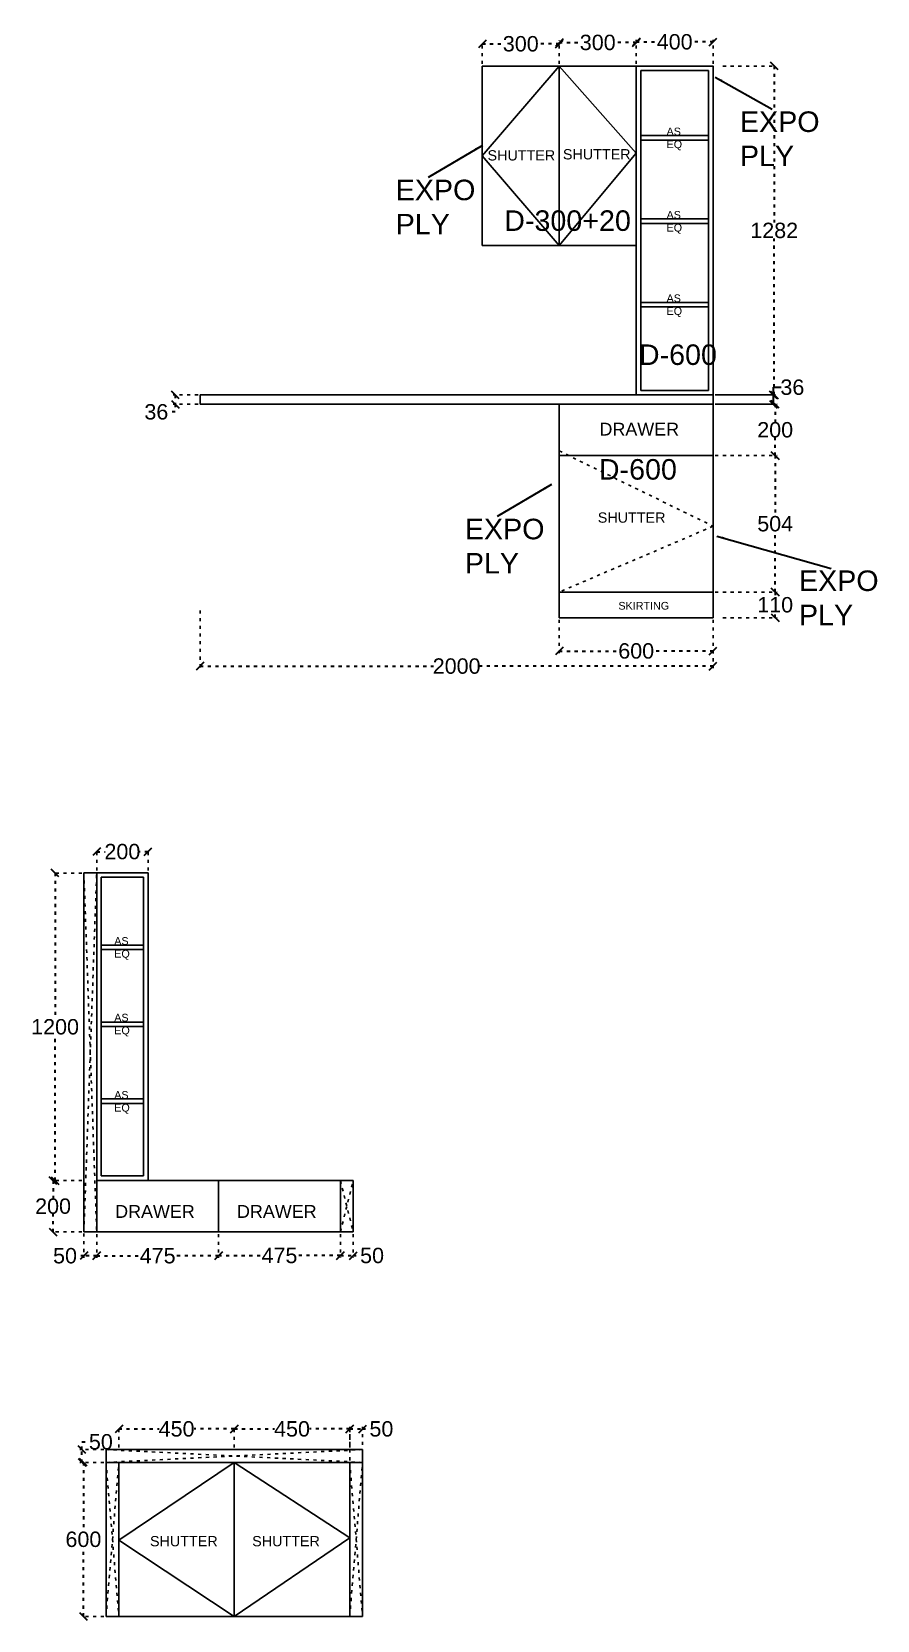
# Model space of a CAD drawing. Header units: millimetres. Extents: x 220712 to 1505573, y -354410 to 241923.
# Drawn here: x 327483 to 330779, y 112356 to 118547 of the extents above; entities that cross this region are included whole.
import ezdxf

# ---------------------------------------------------------------- set-up
doc = ezdxf.new("R2010")
doc.units = ezdxf.units.MM
doc.header["$MEASUREMENT"] = 0
doc.linetypes.add('ACAD_ISO03W100', pattern=[30, 12, -18])
doc.layers.add('Walls', color=253, linetype='Continuous')
doc.layers.add('Words', color=7, linetype='Continuous')
doc.styles.get("Standard").update_dxf_attribs({"font": 'arial.ttf'})
doc.dimstyles.get("Standard").update_dxf_attribs({"dimtxt": 60, "dimasz": 30, "dimexe": 7.75, "dimexo": 8.13, "dimgap": 0.63, "dimtad": 0, "dimtih": 1, "dimtoh": 1, "dimdec": 0, "dimzin": 0, "dimtxsty": 'Standard', "dimblk": 'OBLIQUE', "dimcen": 2.25, "dimclrd": 1, "dimclre": 1, "dimclrt": 1, "dimadec": 0, "dimazin": 0, "dimtfac": 1, "dimtdec": 0, "dimtofl": 0, "dimtmove": 0, "dimatfit": 3, "dimfxl": 1, "dimtolj": 1, "dimtzin": 0, "dimlwd": 30, "dimarcsym": 0})

# ---------------------------------------------------------------- blocks, each defined once
blk = doc.blocks.new('_Oblique')
at = {"color": 0, "linetype": 'ByBlock', "lineweight": -2}
blk.add_line((-0.5, -0.5), (0.5, 0.5), dxfattribs=at)
blk = doc.blocks.new('*D1055')
at = {"layer": 'Defpoints', "color": 0, "linetype": 'ACAD_ISO03W100', "transparency": 16777216}
for p in [(329539.1, 118500.1), (329239.1, 118413.7), (329539.1, 118413.7)]:
    blk.add_point(p, dxfattribs=at)
at = {"layer": 'Walls', "color": 1, "linetype": 'ACAD_ISO03W100', "lineweight": -2, "transparency": 16777216}
for p, q in [((329239.1, 118421.9), (329239.1, 118507.8)), ((329539.1, 118421.9), (329539.1, 118507.8))]:
    blk.add_line(p, q, dxfattribs=at)
at = {"layer": 'Walls', "color": 1, "linetype": 'ACAD_ISO03W100', "lineweight": 30, "transparency": 16777216}
for p, q in [((329239.1, 118500.1), (329322.3, 118500.1)), ((329539.1, 118500.1), (329455.9, 118500.1))]:
    blk.add_line(p, q, dxfattribs=at)
at = {"layer": 'Walls', "color": 1, "linetype": 'ACAD_ISO03W100', "lineweight": 30, "transparency": 16777216, "xscale": 30, "yscale": 30, "zscale": 30, "rotation": 180}
blk.add_blockref('_Oblique', (329239.1, 118500.1), dxfattribs=at)
at = {"layer": 'Walls', "color": 1, "linetype": 'ACAD_ISO03W100', "lineweight": 30, "transparency": 16777216, "xscale": 30, "yscale": 30, "zscale": 30}
blk.add_blockref('_Oblique', (329539.1, 118500.1), dxfattribs=at)
at = {"layer": 'Walls', "color": 1, "linetype": 'ACAD_ISO03W100', "transparency": 16777216, "insert": (329389.1, 118500.1), "char_height": 60, "attachment_point": 5}
blk.add_mtext('\\A1;300', dxfattribs=at)
blk = doc.blocks.new('*D1056')
at = {"layer": 'Defpoints', "color": 0, "linetype": 'ACAD_ISO03W100', "transparency": 16777216}
for p in [(329839.1, 118505.3), (329539.1, 118413.7), (329839.1, 118413.7)]:
    blk.add_point(p, dxfattribs=at)
at = {"layer": 'Walls', "color": 1, "linetype": 'ACAD_ISO03W100', "lineweight": -2, "transparency": 16777216}
for p, q in [((329539.1, 118421.9), (329539.1, 118513)), ((329839.1, 118421.9), (329839.1, 118513))]:
    blk.add_line(p, q, dxfattribs=at)
at = {"layer": 'Walls', "color": 1, "linetype": 'ACAD_ISO03W100', "lineweight": 30, "transparency": 16777216}
for p, q in [((329539.1, 118505.3), (329622.3, 118505.3)), ((329839.1, 118505.3), (329755.9, 118505.3))]:
    blk.add_line(p, q, dxfattribs=at)
at = {"layer": 'Walls', "color": 1, "linetype": 'ACAD_ISO03W100', "lineweight": 30, "transparency": 16777216, "xscale": 30, "yscale": 30, "zscale": 30, "rotation": 180}
blk.add_blockref('_Oblique', (329539.1, 118505.3), dxfattribs=at)
at = {"layer": 'Walls', "color": 1, "linetype": 'ACAD_ISO03W100', "lineweight": 30, "transparency": 16777216, "xscale": 30, "yscale": 30, "zscale": 30}
blk.add_blockref('_Oblique', (329839.1, 118505.3), dxfattribs=at)
at = {"layer": 'Walls', "color": 1, "linetype": 'ACAD_ISO03W100', "transparency": 16777216, "insert": (329689.1, 118505.3), "char_height": 60, "attachment_point": 5}
blk.add_mtext('\\A1;300', dxfattribs=at)
blk = doc.blocks.new('*D1057')
at = {"layer": 'Defpoints', "color": 0, "linetype": 'ACAD_ISO03W100', "transparency": 16777216}
for p in [(330139.1, 118507.8), (329839.1, 118413.7), (330139.1, 118413.7)]:
    blk.add_point(p, dxfattribs=at)
at = {"layer": 'Walls', "color": 1, "linetype": 'ACAD_ISO03W100', "lineweight": -2, "transparency": 16777216}
for p, q in [((329839.1, 118421.9), (329839.1, 118515.6)), ((330139.1, 118421.9), (330139.1, 118515.6))]:
    blk.add_line(p, q, dxfattribs=at)
at = {"layer": 'Walls', "color": 1, "linetype": 'ACAD_ISO03W100', "lineweight": 30, "transparency": 16777216}
for p, q in [((329839.1, 118507.8), (329921, 118507.8)), ((330139.1, 118507.8), (330057.1, 118507.8))]:
    blk.add_line(p, q, dxfattribs=at)
at = {"layer": 'Walls', "color": 1, "linetype": 'ACAD_ISO03W100', "lineweight": 30, "transparency": 16777216, "xscale": 30, "yscale": 30, "zscale": 30, "rotation": 180}
blk.add_blockref('_Oblique', (329839.1, 118507.8), dxfattribs=at)
at = {"layer": 'Walls', "color": 1, "linetype": 'ACAD_ISO03W100', "lineweight": 30, "transparency": 16777216, "xscale": 30, "yscale": 30, "zscale": 30}
blk.add_blockref('_Oblique', (330139.1, 118507.8), dxfattribs=at)
at = {"layer": 'Walls', "color": 1, "linetype": 'ACAD_ISO03W100', "transparency": 16777216, "insert": (329989.1, 118507.8), "char_height": 60, "attachment_point": 5}
blk.add_mtext('\\A1;400', dxfattribs=at)
blk = doc.blocks.new('*D927')
at = {"layer": 'Defpoints', "color": 0, "linetype": 'ACAD_ISO03W100', "transparency": 16777216}
for p in [(330169.1, 118413.7), (330139.1, 117131.7), (330377.1, 117131.7)]:
    blk.add_point(p, dxfattribs=at)
at = {"layer": 'Walls', "color": 1, "linetype": 'ACAD_ISO03W100', "lineweight": -2, "transparency": 16777216}
for p, q in [((330177.2, 118413.7), (330384.9, 118413.7)), ((330147.2, 117131.7), (330384.9, 117131.7))]:
    blk.add_line(p, q, dxfattribs=at)
at = {"layer": 'Walls', "color": 1, "linetype": 'ACAD_ISO03W100', "lineweight": 30, "transparency": 16777216}
for p, q in [((330377.1, 118413.7), (330377.1, 117804)), ((330377.1, 117131.7), (330377.1, 117741.5))]:
    blk.add_line(p, q, dxfattribs=at)
at = {"layer": 'Walls', "color": 1, "linetype": 'ACAD_ISO03W100', "lineweight": 30, "transparency": 16777216, "xscale": 30, "yscale": 30, "zscale": 30}
for p, rotation in [((330377.1, 118413.7), 90), ((330377.1, 117131.7), 270)]:
    blk.add_blockref('_Oblique', p, dxfattribs=dict(at, rotation=rotation))
at = {"layer": 'Walls', "color": 1, "linetype": 'ACAD_ISO03W100', "transparency": 16777216, "insert": (330377.1, 117772.7), "char_height": 60, "attachment_point": 5}
blk.add_mtext('\\A1;1282', dxfattribs=at)
blk = doc.blocks.new('*D1058')
at = {"layer": 'Defpoints', "color": 0, "linetype": 'ACAD_ISO03W100', "transparency": 16777216}
for p in [(330139.1, 117095.7), (330139.1, 116895.7), (330380.9, 116895.7)]:
    blk.add_point(p, dxfattribs=at)
at = {"layer": 'Walls', "color": 1, "linetype": 'ACAD_ISO03W100', "lineweight": -2, "transparency": 16777216}
for p, q in [((330147.2, 117095.7), (330388.6, 117095.7)), ((330147.2, 116895.7), (330388.6, 116895.7))]:
    blk.add_line(p, q, dxfattribs=at)
at = {"layer": 'Walls', "color": 1, "linetype": 'ACAD_ISO03W100', "lineweight": 30, "transparency": 16777216}
for p, q in [((330380.9, 117095.7), (330380.9, 117027)), ((330380.9, 116895.7), (330380.9, 116964.5))]:
    blk.add_line(p, q, dxfattribs=at)
at = {"layer": 'Walls', "color": 1, "linetype": 'ACAD_ISO03W100', "lineweight": 30, "transparency": 16777216, "xscale": 30, "yscale": 30, "zscale": 30}
for p, rotation in [((330380.9, 117095.7), 90), ((330380.9, 116895.7), 270)]:
    blk.add_blockref('_Oblique', p, dxfattribs=dict(at, rotation=rotation))
at = {"layer": 'Walls', "color": 1, "linetype": 'ACAD_ISO03W100', "transparency": 16777216, "insert": (330380.9, 116995.7), "char_height": 60, "attachment_point": 5}
blk.add_mtext('\\A1;200', dxfattribs=at)
blk = doc.blocks.new('*D1059')
at = {"layer": 'Defpoints', "color": 0, "linetype": 'ACAD_ISO03W100', "transparency": 16777216}
for p in [(330139.1, 116895.7), (330139.1, 116363.7), (330380.9, 116363.7)]:
    blk.add_point(p, dxfattribs=at)
at = {"layer": 'Walls', "color": 1, "linetype": 'ACAD_ISO03W100', "lineweight": -2, "transparency": 16777216}
for p, q in [((330147.2, 116895.7), (330388.6, 116895.7)), ((330147.2, 116363.7), (330388.6, 116363.7))]:
    blk.add_line(p, q, dxfattribs=at)
at = {"layer": 'Walls', "color": 1, "linetype": 'ACAD_ISO03W100', "lineweight": 30, "transparency": 16777216}
for p, q in [((330380.9, 116895.7), (330380.9, 116661)), ((330380.9, 116363.7), (330380.9, 116598.5))]:
    blk.add_line(p, q, dxfattribs=at)
at = {"layer": 'Walls', "color": 1, "linetype": 'ACAD_ISO03W100', "lineweight": 30, "transparency": 16777216, "xscale": 30, "yscale": 30, "zscale": 30}
for p, rotation in [((330380.9, 116895.7), 90), ((330380.9, 116363.7), 270)]:
    blk.add_blockref('_Oblique', p, dxfattribs=dict(at, rotation=rotation))
at = {"layer": 'Walls', "color": 1, "linetype": 'ACAD_ISO03W100', "transparency": 16777216, "insert": (330380.9, 116629.7), "char_height": 60, "attachment_point": 5}
blk.add_mtext('\\A1;504', dxfattribs=at)
blk = doc.blocks.new('*D928')
at = {"layer": 'Defpoints', "color": 0, "linetype": 'ACAD_ISO03W100', "transparency": 16777216}
for p in [(330169.1, 116363.7), (330169.1, 116263.7), (330380.9, 116263.7)]:
    blk.add_point(p, dxfattribs=at)
at = {"layer": 'Walls', "color": 1, "linetype": 'ACAD_ISO03W100', "lineweight": -2, "transparency": 16777216}
for p, q in [((330177.2, 116363.7), (330388.6, 116363.7)), ((330177.2, 116263.7), (330388.6, 116263.7))]:
    blk.add_line(p, q, dxfattribs=at)
at = {"layer": 'Walls', "color": 1, "linetype": 'ACAD_ISO03W100', "lineweight": 30, "transparency": 16777216}
for p, q in [((330380.9, 116363.7), (330380.9, 116345)), ((330380.9, 116263.7), (330380.9, 116282.5))]:
    blk.add_line(p, q, dxfattribs=at)
at = {"layer": 'Walls', "color": 1, "linetype": 'ACAD_ISO03W100', "lineweight": 30, "transparency": 16777216, "xscale": 30, "yscale": 30, "zscale": 30}
for p, rotation in [((330380.9, 116363.7), 90), ((330380.9, 116263.7), 270)]:
    blk.add_blockref('_Oblique', p, dxfattribs=dict(at, rotation=rotation))
at = {"layer": 'Walls', "color": 1, "linetype": 'ACAD_ISO03W100', "transparency": 16777216, "insert": (330380.9, 116313.7), "char_height": 60, "attachment_point": 5}
blk.add_mtext('\\A1;110', dxfattribs=at)
blk = doc.blocks.new('*D1060')
at = {"layer": 'Defpoints', "color": 0, "linetype": 'ACAD_ISO03W100', "transparency": 16777216}
for p in [(329539.1, 116263.7), (330139.1, 116263.7), (330139.1, 116133.8)]:
    blk.add_point(p, dxfattribs=at)
at = {"layer": 'Walls', "color": 1, "linetype": 'ACAD_ISO03W100', "lineweight": -2, "transparency": 16777216}
for p, q in [((329539.1, 116255.6), (329539.1, 116126)), ((330139.1, 116255.6), (330139.1, 116126))]:
    blk.add_line(p, q, dxfattribs=at)
at = {"layer": 'Walls', "color": 1, "linetype": 'ACAD_ISO03W100', "lineweight": 30, "transparency": 16777216}
for p, q in [((329539.1, 116133.8), (329772.1, 116133.8)), ((330139.1, 116133.8), (329906, 116133.8))]:
    blk.add_line(p, q, dxfattribs=at)
at = {"layer": 'Walls', "color": 1, "linetype": 'ACAD_ISO03W100', "lineweight": 30, "transparency": 16777216, "xscale": 30, "yscale": 30, "zscale": 30, "rotation": 180}
blk.add_blockref('_Oblique', (329539.1, 116133.8), dxfattribs=at)
at = {"layer": 'Walls', "color": 1, "linetype": 'ACAD_ISO03W100', "lineweight": 30, "transparency": 16777216, "xscale": 30, "yscale": 30, "zscale": 30}
blk.add_blockref('_Oblique', (330139.1, 116133.8), dxfattribs=at)
at = {"layer": 'Walls', "color": 1, "linetype": 'ACAD_ISO03W100', "transparency": 16777216, "insert": (329839.1, 116133.8), "char_height": 60, "attachment_point": 5}
blk.add_mtext('\\A1;600', dxfattribs=at)
blk = doc.blocks.new('*D929')
at = {"layer": 'Defpoints', "color": 0, "linetype": 'ACAD_ISO03W100', "transparency": 16777216}
for p in [(328139.1, 116300.3), (330139.1, 116263.7), (330139.1, 116074.8)]:
    blk.add_point(p, dxfattribs=at)
at = {"layer": 'Walls', "color": 1, "linetype": 'ACAD_ISO03W100', "lineweight": -2, "transparency": 16777216}
for p, q in [((328139.1, 116292.1), (328139.1, 116067)), ((330139.1, 116255.6), (330139.1, 116067))]:
    blk.add_line(p, q, dxfattribs=at)
at = {"layer": 'Walls', "color": 1, "linetype": 'ACAD_ISO03W100', "lineweight": 30, "transparency": 16777216}
for p, q in [((328139.1, 116074.8), (329048.4, 116074.8)), ((330139.1, 116074.8), (329229.7, 116074.8))]:
    blk.add_line(p, q, dxfattribs=at)
at = {"layer": 'Walls', "color": 1, "linetype": 'ACAD_ISO03W100', "lineweight": 30, "transparency": 16777216, "xscale": 30, "yscale": 30, "zscale": 30, "rotation": 180}
blk.add_blockref('_Oblique', (328139.1, 116074.8), dxfattribs=at)
at = {"layer": 'Walls', "color": 1, "linetype": 'ACAD_ISO03W100', "lineweight": 30, "transparency": 16777216, "xscale": 30, "yscale": 30, "zscale": 30}
blk.add_blockref('_Oblique', (330139.1, 116074.8), dxfattribs=at)
at = {"layer": 'Walls', "color": 1, "linetype": 'ACAD_ISO03W100', "transparency": 16777216, "insert": (329139.1, 116074.8), "char_height": 60, "attachment_point": 5}
blk.add_mtext('\\A1;2000', dxfattribs=at)
blk = doc.blocks.new('*D1076')
at = {"layer": 'Defpoints', "color": 0, "linetype": 'ACAD_ISO03W100', "transparency": 16777216}
for p in [(327935.9, 115351.8), (327735.9, 115269.9), (327935.9, 115269.9)]:
    blk.add_point(p, dxfattribs=at)
at = {"layer": 'Walls', "color": 1, "linetype": 'ACAD_ISO03W100', "lineweight": -2, "transparency": 16777216}
for p, q in [((327735.9, 115278), (327735.9, 115359.5)), ((327935.9, 115278), (327935.9, 115359.5))]:
    blk.add_line(p, q, dxfattribs=at)
at = {"layer": 'Walls', "color": 1, "linetype": 'ACAD_ISO03W100', "lineweight": 30, "transparency": 16777216}
for p, q in [((327735.9, 115351.8), (327768.6, 115351.8)), ((327935.9, 115351.8), (327903.2, 115351.8))]:
    blk.add_line(p, q, dxfattribs=at)
at = {"layer": 'Walls', "color": 1, "linetype": 'ACAD_ISO03W100', "lineweight": 30, "transparency": 16777216, "xscale": 30, "yscale": 30, "zscale": 30, "rotation": 180}
blk.add_blockref('_Oblique', (327735.9, 115351.8), dxfattribs=at)
at = {"layer": 'Walls', "color": 1, "linetype": 'ACAD_ISO03W100', "lineweight": 30, "transparency": 16777216, "xscale": 30, "yscale": 30, "zscale": 30}
blk.add_blockref('_Oblique', (327935.9, 115351.8), dxfattribs=at)
at = {"layer": 'Walls', "color": 1, "linetype": 'ACAD_ISO03W100', "transparency": 16777216, "insert": (327835.9, 115351.8), "char_height": 60, "attachment_point": 5}
blk.add_mtext('\\A1;200', dxfattribs=at)
blk = doc.blocks.new('*D1077')
at = {"layer": 'Defpoints', "color": 0, "linetype": 'ACAD_ISO03W100', "transparency": 16777216}
for p in [(327573.6, 115268.1), (327685.9, 115268.1), (327685.9, 114069.9)]:
    blk.add_point(p, dxfattribs=at)
at = {"layer": 'Walls', "color": 1, "linetype": 'ACAD_ISO03W100', "lineweight": -2, "transparency": 16777216}
for p, q in [((327677.8, 115268.1), (327565.8, 115268.1)), ((327677.8, 114069.9), (327565.8, 114069.9))]:
    blk.add_line(p, q, dxfattribs=at)
at = {"layer": 'Walls', "color": 1, "linetype": 'ACAD_ISO03W100', "lineweight": 30, "transparency": 16777216}
for p, q in [((327573.6, 115268.1), (327573.6, 114700.2)), ((327573.6, 114069.9), (327573.6, 114637.7))]:
    blk.add_line(p, q, dxfattribs=at)
at = {"layer": 'Walls', "color": 1, "linetype": 'ACAD_ISO03W100', "lineweight": 30, "transparency": 16777216, "xscale": 30, "yscale": 30, "zscale": 30}
for p, rotation in [((327573.6, 115268.1), 90), ((327573.6, 114069.9), 270)]:
    blk.add_blockref('_Oblique', p, dxfattribs=dict(at, rotation=rotation))
at = {"layer": 'Walls', "color": 1, "linetype": 'ACAD_ISO03W100', "transparency": 16777216, "insert": (327573.6, 114669), "char_height": 60, "attachment_point": 5}
blk.add_mtext('\\A1;1200', dxfattribs=at)
blk = doc.blocks.new('*D1078')
at = {"layer": 'Defpoints', "color": 0, "linetype": 'ACAD_ISO03W100', "transparency": 16777216}
for p in [(327565.8, 114069.9), (327685.9, 114069.9), (327685.9, 113869.9)]:
    blk.add_point(p, dxfattribs=at)
at = {"layer": 'Walls', "color": 1, "linetype": 'ACAD_ISO03W100', "lineweight": -2, "transparency": 16777216}
for p, q in [((327677.8, 114069.9), (327558.1, 114069.9)), ((327677.8, 113869.9), (327558.1, 113869.9))]:
    blk.add_line(p, q, dxfattribs=at)
at = {"layer": 'Walls', "color": 1, "linetype": 'ACAD_ISO03W100', "lineweight": 30, "transparency": 16777216}
for p, q in [((327565.8, 114069.9), (327565.8, 114001.1)), ((327565.8, 113869.9), (327565.8, 113938.6))]:
    blk.add_line(p, q, dxfattribs=at)
at = {"layer": 'Walls', "color": 1, "linetype": 'ACAD_ISO03W100', "lineweight": 30, "transparency": 16777216, "xscale": 30, "yscale": 30, "zscale": 30}
for p, rotation in [((327565.8, 114069.9), 90), ((327565.8, 113869.9), 270)]:
    blk.add_blockref('_Oblique', p, dxfattribs=dict(at, rotation=rotation))
at = {"layer": 'Walls', "color": 1, "linetype": 'ACAD_ISO03W100', "transparency": 16777216, "insert": (327565.8, 113969.9), "char_height": 60, "attachment_point": 5}
blk.add_mtext('\\A1;200', dxfattribs=at)
blk = doc.blocks.new('*D1079')
at = {"layer": 'Defpoints', "color": 0, "linetype": 'ACAD_ISO03W100', "transparency": 16777216}
for p in [(327735.9, 113869.9), (328210.9, 113869.9), (328210.9, 113776.8)]:
    blk.add_point(p, dxfattribs=at)
at = {"layer": 'Walls', "color": 1, "linetype": 'ACAD_ISO03W100', "lineweight": -2, "transparency": 16777216}
for p, q in [((327735.9, 113861.7), (327735.9, 113769)), ((328210.9, 113861.7), (328210.9, 113769))]:
    blk.add_line(p, q, dxfattribs=at)
at = {"layer": 'Walls', "color": 1, "linetype": 'ACAD_ISO03W100', "lineweight": 30, "transparency": 16777216}
for p, q in [((327735.9, 113776.8), (327905, 113776.8)), ((328210.9, 113776.8), (328041.7, 113776.8))]:
    blk.add_line(p, q, dxfattribs=at)
at = {"layer": 'Walls', "color": 1, "linetype": 'ACAD_ISO03W100', "lineweight": 30, "transparency": 16777216, "xscale": 30, "yscale": 30, "zscale": 30, "rotation": 180}
blk.add_blockref('_Oblique', (327735.9, 113776.8), dxfattribs=at)
at = {"layer": 'Walls', "color": 1, "linetype": 'ACAD_ISO03W100', "lineweight": 30, "transparency": 16777216, "xscale": 30, "yscale": 30, "zscale": 30}
blk.add_blockref('_Oblique', (328210.9, 113776.8), dxfattribs=at)
at = {"layer": 'Walls', "color": 1, "linetype": 'ACAD_ISO03W100', "transparency": 16777216, "insert": (327973.4, 113776.8), "char_height": 60, "attachment_point": 5}
blk.add_mtext('\\A1;475', dxfattribs=at)
blk = doc.blocks.new('*D1080')
at = {"layer": 'Defpoints', "color": 0, "linetype": 'ACAD_ISO03W100', "transparency": 16777216}
for p in [(328210.9, 113869.9), (328685.9, 113869.9), (328685.9, 113777.7)]:
    blk.add_point(p, dxfattribs=at)
at = {"layer": 'Walls', "color": 1, "linetype": 'ACAD_ISO03W100', "lineweight": -2, "transparency": 16777216}
for p, q in [((328210.9, 113861.7), (328210.9, 113769.9)), ((328685.9, 113861.7), (328685.9, 113769.9))]:
    blk.add_line(p, q, dxfattribs=at)
at = {"layer": 'Walls', "color": 1, "linetype": 'ACAD_ISO03W100', "lineweight": 30, "transparency": 16777216}
for p, q in [((328210.9, 113777.7), (328380, 113777.7)), ((328685.9, 113777.7), (328516.7, 113777.7))]:
    blk.add_line(p, q, dxfattribs=at)
at = {"layer": 'Walls', "color": 1, "linetype": 'ACAD_ISO03W100', "lineweight": 30, "transparency": 16777216, "xscale": 30, "yscale": 30, "zscale": 30, "rotation": 180}
blk.add_blockref('_Oblique', (328210.9, 113777.7), dxfattribs=at)
at = {"layer": 'Walls', "color": 1, "linetype": 'ACAD_ISO03W100', "lineweight": 30, "transparency": 16777216, "xscale": 30, "yscale": 30, "zscale": 30}
blk.add_blockref('_Oblique', (328685.9, 113777.7), dxfattribs=at)
at = {"layer": 'Walls', "color": 1, "linetype": 'ACAD_ISO03W100', "transparency": 16777216, "insert": (328448.4, 113777.7), "char_height": 60, "attachment_point": 5}
blk.add_mtext('\\A1;475', dxfattribs=at)
blk = doc.blocks.new('*D1083')
at = {"layer": 'Defpoints', "color": 0, "linetype": 'ACAD_ISO03W100', "transparency": 16777216}
for p in [(327684, 112971.5), (327772.3, 112971.5), (327772.3, 112371.5)]:
    blk.add_point(p, dxfattribs=at)
at = {"layer": 'Walls', "color": 1, "linetype": 'ACAD_ISO03W100', "lineweight": -2, "transparency": 16777216}
for p, q in [((327764.2, 112971.5), (327676.3, 112971.5)), ((327764.2, 112371.5), (327676.3, 112371.5))]:
    blk.add_line(p, q, dxfattribs=at)
at = {"layer": 'Walls', "color": 1, "linetype": 'ACAD_ISO03W100', "lineweight": 30, "transparency": 16777216}
for p, q in [((327684, 112971.5), (327684, 112702.8)), ((327684, 112371.5), (327684, 112640.2))]:
    blk.add_line(p, q, dxfattribs=at)
at = {"layer": 'Walls', "color": 1, "linetype": 'ACAD_ISO03W100', "lineweight": 30, "transparency": 16777216, "xscale": 30, "yscale": 30, "zscale": 30}
for p, rotation in [((327684, 112971.5), 90), ((327684, 112371.5), 270)]:
    blk.add_blockref('_Oblique', p, dxfattribs=dict(at, rotation=rotation))
at = {"layer": 'Walls', "color": 1, "linetype": 'ACAD_ISO03W100', "transparency": 16777216, "insert": (327684, 112671.5), "char_height": 60, "attachment_point": 5}
blk.add_mtext('\\A1;600', dxfattribs=at)
blk = doc.blocks.new('*D1084')
at = {"layer": 'Defpoints', "color": 0, "linetype": 'ACAD_ISO03W100', "transparency": 16777216}
for p in [(328272.3, 113101.9), (327822.3, 113021.5), (328272.3, 113021.5)]:
    blk.add_point(p, dxfattribs=at)
at = {"layer": 'Walls', "color": 1, "linetype": 'ACAD_ISO03W100', "lineweight": -2, "transparency": 16777216}
for p, q in [((327822.3, 113029.6), (327822.3, 113109.7)), ((328272.3, 113029.6), (328272.3, 113109.7))]:
    blk.add_line(p, q, dxfattribs=at)
at = {"layer": 'Walls', "color": 1, "linetype": 'ACAD_ISO03W100', "lineweight": 30, "transparency": 16777216}
for p, q in [((327822.3, 113101.9), (327979.3, 113101.9)), ((328272.3, 113101.9), (328115.3, 113101.9))]:
    blk.add_line(p, q, dxfattribs=at)
at = {"layer": 'Walls', "color": 1, "linetype": 'ACAD_ISO03W100', "lineweight": 30, "transparency": 16777216, "xscale": 30, "yscale": 30, "zscale": 30, "rotation": 180}
blk.add_blockref('_Oblique', (327822.3, 113101.9), dxfattribs=at)
at = {"layer": 'Walls', "color": 1, "linetype": 'ACAD_ISO03W100', "lineweight": 30, "transparency": 16777216, "xscale": 30, "yscale": 30, "zscale": 30}
blk.add_blockref('_Oblique', (328272.3, 113101.9), dxfattribs=at)
at = {"layer": 'Walls', "color": 1, "linetype": 'ACAD_ISO03W100', "transparency": 16777216, "insert": (328047.3, 113101.9), "char_height": 60, "attachment_point": 5}
blk.add_mtext('\\A1;450', dxfattribs=at)
blk = doc.blocks.new('*D1085')
at = {"layer": 'Defpoints', "color": 0, "linetype": 'ACAD_ISO03W100', "transparency": 16777216}
for p in [(328722.3, 113101.9), (328272.3, 113021.5), (328722.3, 113021.5)]:
    blk.add_point(p, dxfattribs=at)
at = {"layer": 'Walls', "color": 1, "linetype": 'ACAD_ISO03W100', "lineweight": -2, "transparency": 16777216}
for p, q in [((328272.3, 113029.6), (328272.3, 113109.7)), ((328722.3, 113029.6), (328722.3, 113109.7))]:
    blk.add_line(p, q, dxfattribs=at)
at = {"layer": 'Walls', "color": 1, "linetype": 'ACAD_ISO03W100', "lineweight": 30, "transparency": 16777216}
for p, q in [((328272.3, 113101.9), (328429.3, 113101.9)), ((328722.3, 113101.9), (328565.3, 113101.9))]:
    blk.add_line(p, q, dxfattribs=at)
at = {"layer": 'Walls', "color": 1, "linetype": 'ACAD_ISO03W100', "lineweight": 30, "transparency": 16777216, "xscale": 30, "yscale": 30, "zscale": 30, "rotation": 180}
blk.add_blockref('_Oblique', (328272.3, 113101.9), dxfattribs=at)
at = {"layer": 'Walls', "color": 1, "linetype": 'ACAD_ISO03W100', "lineweight": 30, "transparency": 16777216, "xscale": 30, "yscale": 30, "zscale": 30}
blk.add_blockref('_Oblique', (328722.3, 113101.9), dxfattribs=at)
at = {"layer": 'Walls', "color": 1, "linetype": 'ACAD_ISO03W100', "transparency": 16777216, "insert": (328497.3, 113101.9), "char_height": 60, "attachment_point": 5}
blk.add_mtext('\\A1;450', dxfattribs=at)
blk = doc.blocks.new('*D1315')
at = {"layer": 'Defpoints', "color": 0, "linetype": 'ACAD_ISO03W100', "transparency": 16777216}
for p in [(328139.1, 117131.7), (328042, 117095.7), (328139.1, 117095.7)]:
    blk.add_point(p, dxfattribs=at)
at = {"layer": 'Walls', "color": 1, "linetype": 'ACAD_ISO03W100', "lineweight": -2, "transparency": 16777216}
for p, q in [((328130.9, 117131.7), (328034.3, 117131.7)), ((328130.9, 117095.7), (328034.3, 117095.7))]:
    blk.add_line(p, q, dxfattribs=at)
at = {"layer": 'Walls', "color": 1, "linetype": 'ACAD_ISO03W100', "lineweight": 30, "transparency": 16777216}
for p, q in [((328042, 117131.7), (328042, 117095.7)), ((328042, 117095.7), (328042, 117065.7)), ((328042, 117065.7), (328012, 117065.7))]:
    blk.add_line(p, q, dxfattribs=at)
at = {"layer": 'Walls', "color": 1, "linetype": 'ACAD_ISO03W100', "lineweight": 30, "transparency": 16777216, "xscale": 30, "yscale": 30, "zscale": 30}
for p, rotation in [((328042, 117131.7), 90), ((328042, 117095.7), 270)]:
    blk.add_blockref('_Oblique', p, dxfattribs=dict(at, rotation=rotation))
at = {"layer": 'Walls', "color": 1, "linetype": 'ACAD_ISO03W100', "transparency": 16777216, "insert": (327968.4, 117065.7), "char_height": 60, "attachment_point": 5}
blk.add_mtext('\\A1;36', dxfattribs=at)
blk = doc.blocks.new('*D1316')
at = {"layer": 'Defpoints', "color": 0, "linetype": 'ACAD_ISO03W100', "transparency": 16777216}
for p in [(328685.9, 113869.9), (328735.9, 113869.9), (328735.9, 113777.7)]:
    blk.add_point(p, dxfattribs=at)
at = {"layer": 'Walls', "color": 1, "linetype": 'ACAD_ISO03W100', "lineweight": -2, "transparency": 16777216}
for p, q in [((328685.9, 113861.7), (328685.9, 113769.9)), ((328735.9, 113861.7), (328735.9, 113769.9))]:
    blk.add_line(p, q, dxfattribs=at)
at = {"layer": 'Walls', "color": 1, "linetype": 'ACAD_ISO03W100', "lineweight": 30, "transparency": 16777216}
for p, q in [((328685.9, 113777.7), (328735.9, 113777.7)), ((328735.9, 113777.7), (328765.9, 113777.7))]:
    blk.add_line(p, q, dxfattribs=at)
at = {"layer": 'Walls', "color": 1, "linetype": 'ACAD_ISO03W100', "lineweight": 30, "transparency": 16777216, "xscale": 30, "yscale": 30, "zscale": 30, "rotation": 180}
blk.add_blockref('_Oblique', (328685.9, 113777.7), dxfattribs=at)
at = {"layer": 'Walls', "color": 1, "linetype": 'ACAD_ISO03W100', "lineweight": 30, "transparency": 16777216, "xscale": 30, "yscale": 30, "zscale": 30}
blk.add_blockref('_Oblique', (328735.9, 113777.7), dxfattribs=at)
at = {"layer": 'Walls', "color": 1, "linetype": 'ACAD_ISO03W100', "transparency": 16777216, "insert": (328809.4, 113777.7), "char_height": 60, "attachment_point": 5}
blk.add_mtext('\\A1;50', dxfattribs=at)
blk = doc.blocks.new('*D1317')
at = {"layer": 'Defpoints', "color": 0, "linetype": 'ACAD_ISO03W100', "transparency": 16777216}
for p in [(327685.9, 113871.7), (327735.9, 113869.9), (327685.9, 113776.8)]:
    blk.add_point(p, dxfattribs=at)
at = {"layer": 'Walls', "color": 1, "linetype": 'ACAD_ISO03W100', "lineweight": -2, "transparency": 16777216}
for p, q in [((327685.9, 113863.5), (327685.9, 113769)), ((327735.9, 113861.7), (327735.9, 113769))]:
    blk.add_line(p, q, dxfattribs=at)
at = {"layer": 'Walls', "color": 1, "linetype": 'ACAD_ISO03W100', "lineweight": 30, "transparency": 16777216}
for p, q in [((327685.9, 113776.8), (327655.9, 113776.8)), ((327735.9, 113776.8), (327685.9, 113776.8))]:
    blk.add_line(p, q, dxfattribs=at)
at = {"layer": 'Walls', "color": 1, "linetype": 'ACAD_ISO03W100', "lineweight": 30, "transparency": 16777216, "xscale": 30, "yscale": 30, "zscale": 30, "rotation": 180}
blk.add_blockref('_Oblique', (327685.9, 113776.8), dxfattribs=at)
at = {"layer": 'Walls', "color": 1, "linetype": 'ACAD_ISO03W100', "lineweight": 30, "transparency": 16777216, "xscale": 30, "yscale": 30, "zscale": 30}
blk.add_blockref('_Oblique', (327735.9, 113776.8), dxfattribs=at)
at = {"layer": 'Walls', "color": 1, "linetype": 'ACAD_ISO03W100', "transparency": 16777216, "insert": (327612.4, 113776.8), "char_height": 60, "attachment_point": 5}
blk.add_mtext('\\A1;50', dxfattribs=at)
blk = doc.blocks.new('*D1988')
at = {"layer": 'Defpoints', "color": 0, "linetype": 'ByBlock', "transparency": 16777216}
for p in [(330139.1, 117131.7), (330374.3, 117131.7), (330139.1, 117095.7)]:
    blk.add_point(p, dxfattribs=at)
at = {"layer": 'Walls', "color": 1, "linetype": 'ByBlock', "lineweight": -2, "transparency": 16777216}
for p, q in [((330147.2, 117131.7), (330382.1, 117131.7)), ((330147.2, 117095.7), (330382.1, 117095.7))]:
    blk.add_line(p, q, dxfattribs=at)
at = {"layer": 'Walls', "color": 1, "linetype": 'ByBlock', "lineweight": 30, "transparency": 16777216}
for p, q in [((330374.3, 117131.7), (330374.3, 117161.7)), ((330374.3, 117161.7), (330404.3, 117161.7)), ((330374.3, 117095.7), (330374.3, 117131.7))]:
    blk.add_line(p, q, dxfattribs=at)
at = {"layer": 'Walls', "color": 1, "linetype": 'ByBlock', "lineweight": 30, "transparency": 16777216, "xscale": 30, "yscale": 30, "zscale": 30}
for p, rotation in [((330374.3, 117131.7), 90), ((330374.3, 117095.7), 270)]:
    blk.add_blockref('_Oblique', p, dxfattribs=dict(at, rotation=rotation))
at = {"layer": 'Walls', "color": 1, "linetype": 'ByBlock', "transparency": 16777216, "insert": (330447.9, 117161.7), "char_height": 60, "attachment_point": 5}
blk.add_mtext('\\A1;36', dxfattribs=at)
blk = doc.blocks.new('*D2022')
at = {"layer": 'Defpoints', "color": 0, "linetype": 'ACAD_ISO03W100', "transparency": 16777216}
for p in [(327678.5, 113021.5), (327772.3, 113021.5), (327772.3, 112971.5)]:
    blk.add_point(p, dxfattribs=at)
at = {"layer": 'Walls', "color": 1, "linetype": 'ACAD_ISO03W100', "lineweight": 30, "transparency": 16777216}
for p, q in [((327678.5, 113021.5), (327678.5, 113051.5)), ((327678.5, 113051.5), (327708.5, 113051.5)), ((327678.5, 112971.5), (327678.5, 113021.5))]:
    blk.add_line(p, q, dxfattribs=at)
at = {"layer": 'Walls', "color": 1, "linetype": 'ACAD_ISO03W100', "lineweight": -2, "transparency": 16777216}
for p, q in [((327764.2, 113021.5), (327670.7, 113021.5)), ((327764.2, 112971.5), (327670.7, 112971.5))]:
    blk.add_line(p, q, dxfattribs=at)
at = {"layer": 'Walls', "color": 1, "linetype": 'ACAD_ISO03W100', "lineweight": 30, "transparency": 16777216, "xscale": 30, "yscale": 30, "zscale": 30}
for p, rotation in [((327678.5, 113021.5), 90), ((327678.5, 112971.5), 270)]:
    blk.add_blockref('_Oblique', p, dxfattribs=dict(at, rotation=rotation))
at = {"layer": 'Walls', "color": 1, "linetype": 'ACAD_ISO03W100', "transparency": 16777216, "insert": (327752, 113051.5), "char_height": 60, "attachment_point": 5}
blk.add_mtext('\\A1;50', dxfattribs=at)
blk = doc.blocks.new('*D2054')
at = {"layer": 'Defpoints', "color": 0, "linetype": 'ACAD_ISO03W100', "lineweight": -2, "transparency": 16777216}
for p in [(328772.3, 113101.9), (328722.3, 112971.5), (328772.3, 112971.5)]:
    blk.add_point(p, dxfattribs=at)
at = {"layer": 'Walls', "color": 1, "linetype": 'ACAD_ISO03W100', "lineweight": -2, "transparency": 16777216}
for p, q in [((328722.3, 112979.6), (328722.3, 113109.7)), ((328772.3, 112979.6), (328772.3, 113109.7))]:
    blk.add_line(p, q, dxfattribs=at)
at = {"layer": 'Walls', "color": 1, "linetype": 'ACAD_ISO03W100', "lineweight": 30, "transparency": 16777216}
for p, q in [((328722.3, 113101.9), (328772.3, 113101.9)), ((328772.3, 113101.9), (328802.3, 113101.9))]:
    blk.add_line(p, q, dxfattribs=at)
at = {"layer": 'Walls', "color": 1, "linetype": 'ACAD_ISO03W100', "lineweight": 30, "transparency": 16777216, "xscale": 30, "yscale": 30, "zscale": 30, "rotation": 180}
blk.add_blockref('_Oblique', (328722.3, 113101.9), dxfattribs=at)
at = {"layer": 'Walls', "color": 1, "linetype": 'ACAD_ISO03W100', "lineweight": 30, "transparency": 16777216, "xscale": 30, "yscale": 30, "zscale": 30}
blk.add_blockref('_Oblique', (328772.3, 113101.9), dxfattribs=at)
at = {"layer": 'Walls', "color": 1, "linetype": 'ACAD_ISO03W100', "lineweight": -2, "transparency": 16777216, "insert": (328845.8, 113101.9), "char_height": 60, "attachment_point": 5}
blk.add_mtext('\\A1;50', dxfattribs=at)

msp = doc.modelspace()

# ---------------------------------------------------------------- linework, layer by layer
at = {"layer": 'Walls', "color": 18, "true_color": 0x000000}
for p, q in [((330139.1, 118413.7), (329239.1, 118413.7)), ((329239.1, 118413.7), (329239.1, 117713.7)), ((329539.1, 118413.7), (329539.1, 117713.7)), ((330139.1, 118413.7), (329839.1, 118413.7)), ((329839.1, 118413.7), (329839.1, 117191.7)), ((329857.1, 117149.7), (329857.1, 118395.7)), ((329857.1, 118395.7), (330121.1, 118395.7)), ((330121.1, 118395.7), (330121.1, 117149.7)), ((330139.1, 117173.7), (330139.1, 118413.7)), ((329857.1, 118142.7), (330121.1, 118142.7)), ((330121.1, 118124.7), (329857.1, 118124.7)), ((330121.1, 118124.7), (329857.1, 118124.7)), ((329857.1, 118124.7), (330121.1, 118124.7)), ((329857.1, 117817.7), (330121.1, 117817.7)), ((330121.1, 117799.7), (329857.1, 117799.7)), ((330121.1, 117799.7), (329857.1, 117799.7)), ((329857.1, 117799.7), (330121.1, 117799.7)), ((329239.1, 117713.7), (329839.1, 117713.7)), ((329857.1, 117492.7), (330121.1, 117492.7)), ((330121.1, 117474.7), (329857.1, 117474.7)), ((329857.1, 117474.7), (330121.1, 117474.7)), ((328139.1, 117131.7), (328139.1, 117095.7)), ((330139.1, 117131.7), (328139.1, 117131.7)), ((330121.1, 117149.7), (329857.1, 117149.7)), ((330139.1, 116263.7), (330139.1, 117173.7)), ((330139.1, 117095.7), (328139.1, 117095.7)), ((330139.1, 117095.7), (329539.1, 117095.7)), ((329539.1, 117095.7), (329539.1, 116263.7)), ((329539.1, 117095.7), (330139.1, 117095.7)), ((329539.1, 116895.7), (330139.1, 116895.7)), ((329539.1, 116363.7), (330139.1, 116363.7)), ((329539.1, 116263.7), (330139.1, 116263.7)), ((327685.9, 115269.9), (327935.9, 115269.9)), ((327685.9, 113869.9), (327685.9, 115269.9)), ((327735.9, 114069.9), (327735.9, 115269.9)), ((327917.9, 115251.9), (327753.9, 115251.9)), ((327753.9, 115251.9), (327753.9, 114087.9)), ((327917.9, 114087.9), (327917.9, 115251.9)), ((327935.9, 115269.9), (327935.9, 114069.9)), ((327753.9, 114987.9), (327917.9, 114987.9)), ((327753.9, 114969.9), (327917.9, 114969.9)), ((327753.9, 114687.9), (327917.9, 114687.9)), ((327753.9, 114669.9), (327917.9, 114669.9)), ((327753.9, 114387.9), (327917.9, 114387.9)), ((327753.9, 114369.9), (327917.9, 114369.9)), ((327735.9, 113869.9), (327735.9, 114069.9)), ((327735.9, 114069.9), (328735.9, 114069.9)), ((327753.9, 114087.9), (327917.9, 114087.9)), ((328210.9, 113869.9), (328210.9, 114069.9)), ((328685.9, 114069.9), (328685.9, 113869.9)), ((328735.9, 114069.9), (328735.9, 113869.9)), ((327685.9, 113869.9), (328210.9, 113869.9)), ((328735.9, 113869.9), (328210.9, 113869.9)), ((328210.9, 113869.9), (328210.9, 113869.9)), ((327772.3, 113021.5), (327772.3, 112371.5)), ((328772.3, 113021.5), (327772.3, 113021.5)), ((328772.3, 112371.5), (328772.3, 113021.5)), ((328772.3, 112971.5), (327772.3, 112971.5)), ((327822.3, 112971.5), (327822.3, 112371.5)), ((328272.3, 112971.5), (328272.3, 112371.5)), ((328722.3, 112371.5), (328722.3, 112971.5)), ((327772.3, 112371.5), (328772.3, 112371.5))]:
    msp.add_line(p, q, dxfattribs=at)
at = {"layer": 'Walls', "color": 9, "true_color": 0xc7c8ca}
for points in [[(329539.1, 118413.7), (329239.1, 118063.7), (329539.1, 117713.7), (329839.1, 118073.7), (329539.1, 118413.7)], [(328272.3, 112971.5), (327822.3, 112668.4), (328272.3, 112371.5)], [(328272.3, 112971.5), (328722.3, 112677.5), (328272.3, 112371.5)]]:
    msp.add_lwpolyline(points, dxfattribs=at)
at = {"layer": 'Walls', "color": 18, "true_color": 0x000000}
for points in [[(329839.1, 118413.7), (330139.1, 118413.7), (330139.1, 117131.7), (329839.1, 117131.7)], [(327935.9, 115269.9), (327735.9, 115269.9), (327735.9, 114069.9), (327935.9, 114069.9)]]:
    msp.add_lwpolyline(points, close=True, dxfattribs=at)
at = {"layer": 'Walls', "color": 9, "linetype": 'ACAD_ISO03W100', "true_color": 0xc7c8ca}
msp.add_lwpolyline([(329539.1, 116913.7), (330139.1, 116620), (329539.1, 116363.7)], dxfattribs=at)
at = {"layer": 'Walls', "color": 240, "linetype": 'ACAD_ISO03W100', "true_color": 0xed1f24}
for points in [[(327685.9, 115269.9), (327735.9, 113869.9), (327685.9, 113869.9), (327735.9, 115269.9)], [(328685.9, 114069.9), (328735.9, 113869.9), (328685.9, 113869.9), (328735.9, 114069.9)], [(327772.3, 112971.5), (328772.3, 113021.5), (328772.3, 112971.5), (327772.3, 113021.5)], [(327772.3, 112371.5), (327822.3, 112971.5), (327772.3, 112971.5), (327822.3, 112371.5)], [(328722.3, 112371.5), (328772.3, 112971.5), (328722.3, 112971.5), (328772.3, 112371.5)]]:
    msp.add_lwpolyline(points, dxfattribs=at)

# ---------------------------------------------------------------- texts
at = {"color": 7}
for s, insert, char_height, attachment_point in [('SHUTTER', (329523.3, 118085.6), 40, 3), ('SHUTTER', (329817.2, 118089.8), 40, 3), ('DRAWER', (329695.9, 117023.5), 50, 1), ('SHUTTER', (329953.2, 116673.9), 40, 3), ('DRAWER', (327807.8, 113974.6), 50, 1), ('DRAWER', (328282.8, 113974.6), 50, 1), ('SHUTTER', (328207.5, 112684.7), 40, 3), ('SHUTTER', (328605.9, 112684.7), 40, 3)]:
    msp.add_mtext_dynamic_manual_height_columns(s, width=300.775, gutter_width=1213, heights=[0], dxfattribs=dict(at, insert=insert, char_height=char_height, attachment_point=attachment_point))
at = {"color": 18, "true_color": 0x000000, "insert": (329769.7, 116325.2), "char_height": 30, "attachment_point": 1}
msp.add_mtext_dynamic_manual_height_columns('SKIRTING', width=2764.543, gutter_width=1, heights=[238.1], dxfattribs=at)
at = {"layer": 'Words', "color": 0, "attachment_point": 1}
for s, width, heights, insert, char_height in [('EXPO PLY', 323.078, [440.1], (330243.5, 118236.8), 80), ('AS\\PEQ', 1178.022, [0], (329957.5, 118173.6), 30), ('EXPO PLY', 323.078, [440.1], (328901.5, 117970.8), 80), ('D-300+20', 323.078, [440.1], (329324.5, 117851.2), 80), ('AS\\PEQ', 1178.022, [0], (329957.5, 117848.6), 30), ('AS\\PEQ', 1178.022, [0], (329957.5, 117523.6), 30), ('D-600', 323.078, [440.1], (329849.5, 117328.7), 80), ('D-600', 323.078, [440.1], (329693.5, 116881.8), 80), ('EXPO PLY', 323.078, [440.1], (329171, 116649.3), 80), ('EXPO PLY', 323.078, [440.1], (330473.6, 116447.8), 80), ('AS\\PEQ', 1178.022, [0], (327804.3, 115018.7), 30), ('AS\\PEQ', 1178.022, [0], (327804.3, 114720), 30), ('AS\\PEQ', 1178.022, [0], (327804.3, 114418.7), 30)]:
    msp.add_mtext_dynamic_manual_height_columns(s, width=width, gutter_width=866.4, heights=heights, dxfattribs=dict(at, insert=insert, char_height=char_height))

# ---------------------------------------------------------------- dimensions: what is measured, and where the dimension line sits
at = {"layer": 'Walls', "linetype": 'ACAD_ISO03W100'}
for base, p1, p2, picture, middle in [((329539.1, 118500.1), (329239.1, 118413.7), (329539.1, 118413.7), '*D1055', (329389.1, 118500.1)), ((329839.1, 118505.3), (329539.1, 118413.7), (329839.1, 118413.7), '*D1056', (329689.1, 118505.3)), ((330139.1, 116074.8), (328139.1, 116300.3), (330139.1, 116263.7), '*D929', (329139.1, 116074.8)), ((330139.1, 116133.8), (329539.1, 116263.7), (330139.1, 116263.7), '*D1060', (329839.1, 116133.8))]:
    dim = msp.add_linear_dim(base=base, p1=p1, p2=p2, dimstyle='Standard', dxfattribs=at)
    dim.commit()
    dim.dimension.update_dxf_attribs({"geometry": picture, "text_midpoint": middle})
dim = msp.add_linear_dim(base=(330139.1, 118507.8), p1=(329839.1, 118413.7), p2=(330139.1, 118413.7), text='400', dimstyle='Standard', dxfattribs=at)
dim.commit()
dim.dimension.update_dxf_attribs({"geometry": '*D1057', "text_midpoint": (329989.1, 118507.8)})
for base, p1, p2, picture, middle in [((330377.1, 117131.7), (330169.1, 118413.7), (330139.1, 117131.7), '*D927', (330377.1, 117772.7)), ((330380.9, 116895.7), (330139.1, 117095.7), (330139.1, 116895.7), '*D1058', (330380.9, 116995.7))]:
    dim = msp.add_linear_dim(base=base, p1=p1, p2=p2, angle=90, dimstyle='Standard', dxfattribs=at)
    dim.commit()
    dim.dimension.update_dxf_attribs({"geometry": picture, "text_midpoint": middle})
at = {"layer": 'Walls', "color": 18, "linetype": 'ByBlock', "true_color": 0x000000}
dim = msp.add_linear_dim(base=(330374.3, 117131.7), p1=(330139.1, 117095.7), p2=(330139.1, 117131.7), angle=90, dimstyle='Standard', dxfattribs=at)
dim.commit()
dim.dimension.update_dxf_attribs({"geometry": '*D1988', "text_midpoint": (330447.9, 117161.7)})
at = {"layer": 'Walls', "color": 18, "linetype": 'ACAD_ISO03W100', "true_color": 0x000000}
dim = msp.add_linear_dim(base=(328042, 117095.7), p1=(328139.1, 117131.7), p2=(328139.1, 117095.7), angle=90, dimstyle='Standard', dxfattribs=at)
dim.commit()
dim.dimension.update_dxf_attribs({"geometry": '*D1315', "text_midpoint": (327968.4, 117065.7)})
at = {"layer": 'Walls', "linetype": 'ACAD_ISO03W100'}
for base, p1, p2, text, picture, middle in [((330380.9, 116363.7), (330139.1, 116895.7), (330139.1, 116363.7), '504', '*D1059', (330380.9, 116629.7)), ((330380.9, 116263.7), (330169.1, 116363.7), (330169.1, 116263.7), '110', '*D928', (330380.9, 116313.7))]:
    dim = msp.add_linear_dim(base=base, p1=p1, p2=p2, angle=90, text=text, dimstyle='Standard', dxfattribs=at)
    dim.commit()
    dim.dimension.update_dxf_attribs({"geometry": picture, "text_midpoint": middle})
at = {"layer": 'Walls', "color": 240, "linetype": 'ACAD_ISO03W100', "true_color": 0xed1f24}
for base, p1, p2, picture, middle in [((327935.9, 115351.8), (327735.9, 115269.9), (327935.9, 115269.9), '*D1076', (327835.9, 115351.8)), ((327685.9, 113776.8), (327735.9, 113869.9), (327685.9, 113871.7), '*D1317', (327612.4, 113776.8)), ((328210.9, 113776.8), (327735.9, 113869.9), (328210.9, 113869.9), '*D1079', (327973.4, 113776.8)), ((328685.9, 113777.7), (328210.9, 113869.9), (328685.9, 113869.9), '*D1080', (328448.4, 113777.7)), ((328735.9, 113777.7), (328685.9, 113869.9), (328735.9, 113869.9), '*D1316', (328809.4, 113777.7))]:
    dim = msp.add_linear_dim(base=base, p1=p1, p2=p2, dimstyle='Standard', dxfattribs=at)
    dim.commit()
    dim.dimension.update_dxf_attribs({"geometry": picture, "text_midpoint": middle})
dim = msp.add_linear_dim(base=(327573.6, 115268.1), p1=(327685.9, 114069.9), p2=(327685.9, 115268.1), angle=90, text='1200', dimstyle='Standard', dxfattribs=at)
dim.commit()
dim.dimension.update_dxf_attribs({"geometry": '*D1077', "text_midpoint": (327573.6, 114669)})
for base, p1, p2, picture, middle in [((327565.8, 114069.9), (327685.9, 113869.9), (327685.9, 114069.9), '*D1078', (327565.8, 113969.9)), ((327678.5, 113021.5), (327772.3, 112971.5), (327772.3, 113021.5), '*D2022', (327752, 113051.5))]:
    dim = msp.add_linear_dim(base=base, p1=p1, p2=p2, angle=90, dimstyle='Standard', dxfattribs=at)
    dim.commit()
    dim.dimension.update_dxf_attribs({"geometry": picture, "text_midpoint": middle})
at = {"layer": 'Walls', "color": 9, "linetype": 'ACAD_ISO03W100', "true_color": 0xc7c8ca}
for base, p1, p2, picture, middle in [((328272.3, 113101.9), (327822.3, 113021.5), (328272.3, 113021.5), '*D1084', (328047.3, 113101.9)), ((328722.3, 113101.9), (328272.3, 113021.5), (328722.3, 113021.5), '*D1085', (328497.3, 113101.9))]:
    dim = msp.add_linear_dim(base=base, p1=p1, p2=p2, dimstyle='Standard', dxfattribs=at)
    dim.commit()
    dim.dimension.update_dxf_attribs({"geometry": picture, "text_midpoint": middle})
at = {"layer": 'Walls', "color": 159, "linetype": 'ACAD_ISO03W100', "lineweight": -2, "true_color": 0x22346e}
dim = msp.add_linear_dim(base=(328772.3, 113101.9), p1=(328722.3, 112971.5), p2=(328772.3, 112971.5), dimstyle='Standard', dxfattribs=at)
dim.commit()
dim.dimension.update_dxf_attribs({"geometry": '*D2054', "text_midpoint": (328845.8, 113101.9)})
at = {"layer": 'Walls', "color": 9, "linetype": 'ACAD_ISO03W100', "true_color": 0xc7c8ca}
dim = msp.add_linear_dim(base=(327684, 112971.5), p1=(327772.3, 112371.5), p2=(327772.3, 112971.5), angle=90, dimstyle='Standard', dxfattribs=at)
dim.commit()
dim.dimension.update_dxf_attribs({"geometry": '*D1083', "text_midpoint": (327684, 112671.5), "dimtype": 160})

# ---------------------------------------------------------------- leaders
at = {"layer": 'Walls', "color": 252, "linetype": 'ByBlock', "true_color": 0x939598}
for points in [[(330147, 118370.5), (330369.5, 118245)], [(329239.3, 118104.5), (329027.5, 117979)], [(329508.8, 116783), (329297, 116657.5)], [(330153, 116581.5), (330599.6, 116456)]]:
    msp.add_leader(points, dimstyle='Standard', override={"dimgap": 0.63, "dimtad": 0}, dxfattribs=at)

doc.saveas('drawing.dxf')
